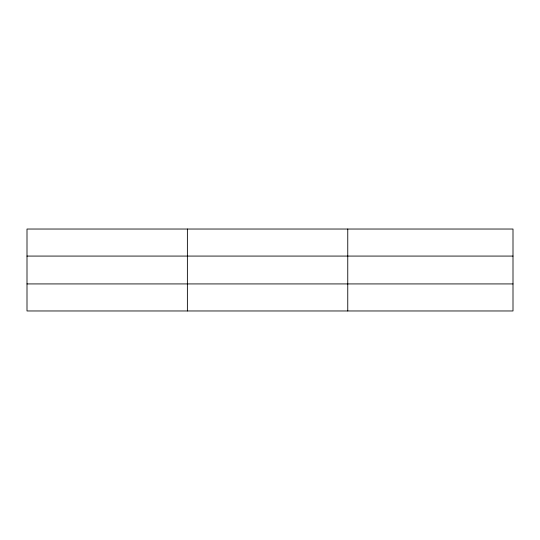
<?xml version="1.0" encoding="UTF-8"?>
<svg xmlns="http://www.w3.org/2000/svg" width="540" height="540" viewBox="0 0 540 540"><rect width="100%" height="100%" fill="white"/><g stroke="black" fill="none" stroke-linecap="round" stroke-linejoin="round"><path stroke-width="0.81" d="M187.38 310.966L187.38 229.034M347.76 310.966L347.76 229.034M513 283.925L513 310.966L27 310.966L27 229.034L513 229.034L513 283.925L27 283.925M27 256.075L513 256.075"/></g></svg>
